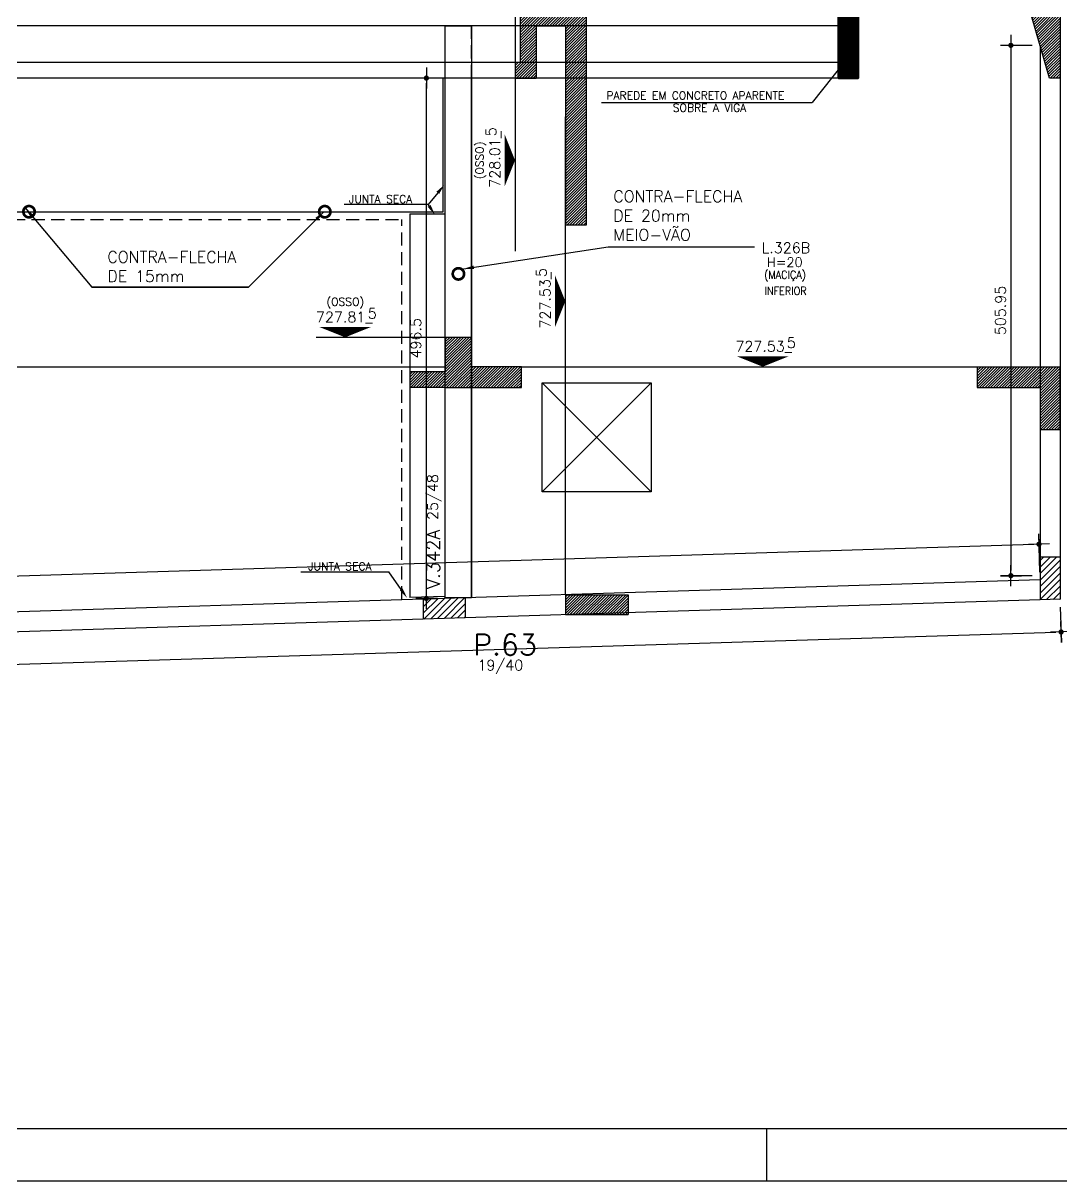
# Model space of a CAD drawing. Header units: inches. Extents: x 0 to 5940, y 0 to 4205.
# Drawn here: x 2928 to 3918, y 0 to 1105 of the extents above; entities that cross this region are included whole.
import ezdxf
from ezdxf.enums import TextEntityAlignment as Align

# ---------------------------------------------------------------- set-up
doc = ezdxf.new("R2010")
doc.units = ezdxf.units.IN
doc.header["$LTSCALE"] = 50
doc.header["$MEASUREMENT"] = 0
doc.linetypes.add('HIDDEN', pattern=[0.375, 0.25, -0.125])
doc.layers.get('0').update_dxf_attribs({"color": 1})
for name, color, linetype in [('CONTRA-FLECHA', 152, 'Continuous'), ('CORTE-FORMA', 1, 'Continuous'), ('COTA', 6, 'Continuous'), ('ESTRUTURA METALICA', 80, 'HIDDEN'), ('FO-HACHURA_PILAR-CONT', 252, 'Continuous'), ('FO-HACHURA_PILAR-MORRE', 252, 'Continuous'), ('FO-TEXTO-LAJES', 152, 'Continuous'), ('FO-TEXTO-VIGAS', 3, 'Continuous'), ('FOLHA', 7, 'Continuous'), ('NIVEL', 3, 'Continuous'), ('P-C', 1, 'Continuous'), ('P-M', 7, 'Continuous'), ('PAREDE', 191, 'Continuous'), ('TEXTO', 3, 'Continuous')]:
    doc.layers.add(name, color=color, linetype=linetype)
for name, color, linetype, lineweight in [('FO-Textos dos pilares', 3, 'Continuous', 20), ('FO-Vigas', 2, 'Continuous', 30), ('SEM LAJE', 8, 'Continuous', 30)]:
    doc.layers.add(name, color=color, linetype=linetype, lineweight=lineweight)
doc.styles.add('ROMANS', font='romans.shx')
doc.dimstyles.new('COTA_50', dxfattribs={"dimscale": 5, "dimtxt": 2, "dimasz": 1, "dimexe": 2, "dimexo": 1.5, "dimgap": 1, "dimtad": 1, "dimzin": 12, "dimdsep": 46, "dimtxsty": 'ROMANS', "dimblk1": 'COTA', "dimblk2": 'COTA', "dimsah": 1, "dimcen": -4, "dimdle": 1.5, "dimclrd": 6, "dimclre": 6, "dimclrt": 3, "dimadec": 0, "dimazin": 0, "dimtfac": 1, "dimtofl": 0, "dimtmove": 0, "dimatfit": 3, "dimldrblk": 'COTA', "dimfxl": 1, "dimtolj": 1, "dimtzin": 12, "dimarcsym": 0})
doc.dimstyles.new('NOTA', dxfattribs={"dimscale": 5, "dimtxt": 2, "dimasz": 2, "dimexe": 1.5, "dimexo": 2, "dimgap": 1, "dimtad": 1, "dimdec": 1, "dimzin": 12, "dimdsep": 46, "dimtxsty": 'ROMANS', "dimcen": 0.09, "dimclrd": 8, "dimclre": 8, "dimclrt": 3, "dimadec": 0, "dimazin": 0, "dimtfac": 1, "dimtdec": 1, "dimtofl": 0, "dimtmove": 0, "dimatfit": 3, "dimfxl": 1, "dimtolj": 1, "dimtzin": 12, "dimarcsym": 0})
pattern_1 = [(45, (-10928.0438, 9121.8574), (-3.0935922, 3.0935922), [])]

# ---------------------------------------------------------------- blocks, each defined once
blk = doc.blocks.new('COTA')
at = {"layer": 'COTA'}
for p, q in [((2, 0), (-2, 0)), ((0, -2), (0, 2))]:
    blk.add_line(p, q, dxfattribs=at)
at = {"layer": 'COTA', "const_width": 0.5}
blk.add_lwpolyline([(-0.25, 0, 1), (0.25, 0, 1)], format="xyb", close=True, dxfattribs=at)
blk = doc.blocks.new('*D417')
at = {"color": 6, "lineweight": -2, "transparency": 16777216}
for p, q in [((3917.7, 547.5), (3918.8, 513.7)), ((1592, 451.5), (3913.5, 523.5)), ((1586.3, 475.2), (1587.3, 441.4))]:
    blk.add_line(p, q, dxfattribs=at)
at = {"layer": 'Defpoints', "color": 0, "transparency": 16777216}
for p in [(3917.5, 555), (3918.5, 523.7), (1586, 482.7)]:
    blk.add_point(p, dxfattribs=at)
at = {"color": 6, "lineweight": -2, "transparency": 16777216, "xscale": 5, "yscale": 5, "zscale": 5}
for p, rotation in [((3918.5, 523.7), 1.776226677993121), ((1587, 451.4), 181.7762266779932)]:
    blk.add_blockref('COTA', p, dxfattribs=dict(at, rotation=rotation))
at = {"color": 3, "transparency": 16777216, "insert": (2752.4, 497.5), "char_height": 10, "attachment_point": 5, "rotation": 1.7762, "style": 'ROMANS'}
blk.add_mtext('\\A1;2332.59', dxfattribs=at)
blk = doc.blocks.new('*D418')
at = {"color": 6, "lineweight": -2, "transparency": 16777216}
for p, q in [((3898.3, 580.9), (3897.1, 617.4)), ((3892.4, 607.2), (1609, 535.8)), ((1604.8, 509.2), (1603.6, 545.6))]:
    blk.add_line(p, q, dxfattribs=at)
at = {"layer": 'Defpoints', "color": 0, "transparency": 16777216}
for p in [(3898.5, 573.4), (1604, 535.6), (1605, 501.7)]:
    blk.add_point(p, dxfattribs=at)
at = {"color": 6, "lineweight": -2, "transparency": 16777216, "xscale": 5, "yscale": 5, "zscale": 5}
for p, rotation in [((3897.4, 607.4), 1.791628074622853), ((1604, 535.6), 181.7916280746228)]:
    blk.add_blockref('COTA', p, dxfattribs=dict(at, rotation=rotation))
at = {"color": 3, "transparency": 16777216, "insert": (2750.4, 581.5), "char_height": 10, "attachment_point": 5, "rotation": 1.7916, "style": 'ROMANS'}
blk.add_mtext('\\A1;2294.59', dxfattribs=at)
blk = doc.blocks.new('*D459')
at = {"color": 6, "lineweight": -2, "transparency": 16777216}
for p, q in [((3323.5, 1052.2), (3302.9, 1052.2)), ((3312.9, 560.7), (3312.9, 1047.2)), ((3323.5, 555.7), (3302.9, 555.7))]:
    blk.add_line(p, q, dxfattribs=at)
at = {"layer": 'Defpoints', "color": 0, "transparency": 16777216}
for p in [(3312.9, 1052.2), (3331, 1052.2), (3331, 555.7)]:
    blk.add_point(p, dxfattribs=at)
at = {"color": 6, "lineweight": -2, "transparency": 16777216, "xscale": 5, "yscale": 5, "zscale": 5}
for p, rotation in [((3312.9, 1052.2), 90), ((3312.9, 555.7), 270)]:
    blk.add_blockref('COTA', p, dxfattribs=dict(at, rotation=rotation))
at = {"color": 3, "transparency": 16777216, "insert": (3302.9, 803.9), "char_height": 10, "attachment_point": 5, "rotation": 90, "style": 'ROMANS'}
blk.add_mtext('\\A1;496.5', dxfattribs=at)
blk = doc.blocks.new('*D476')
at = {"color": 6, "lineweight": -2, "transparency": 16777216}
for p, q in [((3891, 1083.4), (3860.6, 1083.4)), ((3870.6, 1078.4), (3870.6, 582.4)), ((3891, 577.4), (3860.6, 577.4))]:
    blk.add_line(p, q, dxfattribs=at)
at = {"layer": 'Defpoints', "color": 0, "transparency": 16777216}
for p in [(3898.5, 1083.4), (3870.6, 577.4), (3898.5, 577.4)]:
    blk.add_point(p, dxfattribs=at)
at = {"color": 6, "lineweight": -2, "transparency": 16777216, "xscale": 5, "yscale": 5, "zscale": 5}
for p, rotation in [((3870.6, 1083.4), 90), ((3870.6, 577.4), 270)]:
    blk.add_blockref('COTA', p, dxfattribs=dict(at, rotation=rotation))
at = {"color": 3, "transparency": 16777216, "insert": (3860.6, 830.4), "char_height": 10, "attachment_point": 5, "rotation": 90, "style": 'ROMANS'}
blk.add_mtext('\\A1;505.95', dxfattribs=at)
blk = doc.blocks.new('*D477')
at = {"color": 6, "lineweight": -2, "transparency": 16777216}
for p, q in [((3925, 1520), (3965.3, 1520)), ((3955.3, 549), (3955.3, 1515)), ((3925, 544), (3965.3, 544))]:
    blk.add_line(p, q, dxfattribs=at)
at = {"layer": 'Defpoints', "color": 0, "transparency": 16777216}
for p in [(3917.5, 1520), (3955.3, 1520), (3917.5, 544)]:
    blk.add_point(p, dxfattribs=at)
at = {"color": 6, "lineweight": -2, "transparency": 16777216, "xscale": 5, "yscale": 5, "zscale": 5}
for p, rotation in [((3955.3, 1520), 90), ((3955.3, 544), 270)]:
    blk.add_blockref('COTA', p, dxfattribs=dict(at, rotation=rotation))
at = {"color": 3, "transparency": 16777216, "insert": (3945.3, 1032), "char_height": 10, "attachment_point": 5, "rotation": 90, "style": 'ROMANS'}
blk.add_mtext('\\A1;976', dxfattribs=at)

msp = doc.modelspace()

# ---------------------------------------------------------------- hatches: boundary and pattern name
at = {"layer": 'CORTE-FORMA'}
h = msp.add_hatch(dxfattribs=at)
h.set_pattern_fill('ANSI31', color=70, scale=15)
h.paths.add_polyline_path([(3472.533, 1174.67), (3465.533, 1174.67), (3465.533, 912.172), (3445.533, 912.172), (3445.533, 1102.17), (3417.533, 1102.17), (3417.533, 1052.17), (3397.533, 1052.17), (3397.533, 1067.17), (3402.533, 1067.17), (3402.533, 1072.17), (3402.533, 1174.67), (3397.533, 1174.67), (3397.533, 1253.67), (3412.533, 1253.67), (3412.533, 1193.67), (3472.533, 1193.67)])
h = msp.add_hatch(dxfattribs=at)
h.set_pattern_fill('ANSI31', color=70, scale=15)
h.set_pattern_definition([(45, (6, 0), (-1.3258252, 1.3258252), [])])
h.paths.add_polyline_path([(3297.024, 771.802), (3297.024, 756.802), (3330.991, 756.802), (3403.513, 756.802), (3403.513, 776.802), (3355.991, 776.802), (3355.991, 804.802), (3330.991, 804.802), (3330.991, 771.802)])
h = msp.add_hatch(dxfattribs=at)
h.set_pattern_fill('ANSI31', color=70, scale=15)
h.paths.add_polyline_path([(3898.491, 756.802), (3898.491, 716.802), (3917.491, 716.802), (3917.491, 776.802), (3838.491, 776.802), (3838.491, 756.802)])
h = msp.add_hatch(dxfattribs=at)
h.set_pattern_fill('ANSI31', color=70, scale=15)
h.set_pattern_definition([(45, (-10700.8234, 9122.117), (-1.32582521, 1.32582521), [])])
h.paths.add_polyline_path([(3445.533, 559.254), (3505.533, 559.254), (3505.533, 540.254), (3445.533, 540.254)])
at = {"layer": 'COTA'}
h = msp.add_hatch(dxfattribs=at)
h.set_pattern_fill('ANSI31', color=256)
edge = h.paths.add_edge_path()
edge.add_line((3917.491, 1032.857), (3917.491, 1032.207))
at = {"layer": 'FO-HACHURA_PILAR-CONT'}
h = msp.add_hatch(dxfattribs=at)
h.set_pattern_fill('ANSI31', color=256, scale=15)
h.paths.add_polyline_path([(3885.491, 1273.762), (3885.491, 1128.392), (3907.491, 1052.207), (3917.491, 1052.207), (3917.491, 1342.207), (3907.491, 1342.207), (3885.491, 1304.318), (3885.491, 1288.762), (3898.491, 1288.762), (3898.491, 1273.762)])
at = {"layer": 'FO-HACHURA_PILAR-MORRE'}
h = msp.add_hatch(dxfattribs=at)
h.set_pattern_fill('ANSI31', color=256, scale=35)
h.set_pattern_definition(pattern_1)
h.paths.add_polyline_path([(3917.491, 595.008), (3898.491, 595.008), (3898.491, 554.414), (3917.491, 555.008)])
h = msp.add_hatch(dxfattribs=at)
h.set_pattern_fill('ANSI31', color=256, scale=35)
h.set_pattern_definition(pattern_1)
h.paths.add_polyline_path([(3309.991, 555.015), (3309.991, 536.005), (3349.991, 537.256), (3349.991, 556.266)])
at = {"layer": 'PAREDE', "linetype": 'Continuous', "lineweight": 50}
h = msp.add_hatch(dxfattribs=at)
h.set_pattern_fill('ANSI31', color=256, scale=15)
h.paths.add_polyline_path([(3706.024, 1174.67), (3706.024, 1052.17), (3725.024, 1052.17), (3725.024, 1174.67)])

# ---------------------------------------------------------------- linework, layer by layer
msp.add_lwpolyline([(3355.991, 556.266), (3330.991, 556.266), (3330.991, 1102.17), (3355.991, 1102.17)], close=True)
at = {"layer": 'CONTRA-FLECHA', "color": 90, "linetype": 'Continuous', "const_width": 2.56}
for points in [[(2929.996, 920.854, 1), (2937.632, 928.491, 1)], [(3212.17, 920.854, 1), (3219.807, 928.491, 1)]]:
    msp.add_lwpolyline(points, format="xyb", close=True, dxfattribs=at)
at = {"layer": 'CONTRA-FLECHA', "linetype": 'Continuous', "const_width": 2.56}
msp.add_lwpolyline([(3339.673, 861.545, 1), (3347.309, 869.182, 1)], format="xyb", close=True, dxfattribs=at)
at = {"layer": 'CORTE-FORMA', "color": 8}
for p, q in [((3397.533, 1174.67), (3397.533, 1067.17)), ((3397.533, 1052.17), (3397.533, 886.987)), ((3445.533, 559.254), (3445.533, 1015.156)), ((3330.991, 804.802), (3207.905, 804.802)), ((1605.024, 776.802), (3330.991, 776.802)), ((3403.513, 776.802), (3838.491, 776.802))]:
    msp.add_line(p, q, dxfattribs=at)
at = {"layer": 'CORTE-FORMA'}
for p, q in [((3402.533, 1174.67), (3402.533, 1067.17)), ((3465.533, 912.172), (3465.533, 1174.67)), ((3417.533, 1102.17), (3417.533, 1052.17)), ((3417.533, 1102.17), (3445.533, 1102.17)), ((3445.533, 1102.17), (3445.533, 912.172)), ((3397.533, 1067.17), (3397.533, 1052.17)), ((3402.533, 1067.17), (3397.533, 1067.17)), ((3397.533, 1052.17), (3417.533, 1052.17)), ((3445.533, 912.172), (3465.533, 912.172)), ((3355.991, 804.802), (3330.991, 804.802)), ((3330.991, 804.802), (3330.991, 771.802)), ((3355.991, 776.802), (3355.991, 804.802)), ((3403.513, 776.802), (3355.991, 776.802)), ((3838.491, 776.802), (3917.491, 776.802)), ((3917.491, 716.802), (3917.491, 776.802)), ((3330.991, 771.802), (3297.024, 771.802)), ((3297.024, 771.802), (3297.024, 756.802)), ((3330.991, 756.802), (3297.024, 756.802)), ((3330.991, 756.802), (3403.513, 756.802)), ((3838.491, 756.802), (3898.491, 756.802)), ((3898.491, 756.802), (3898.491, 716.802)), ((3898.491, 716.802), (3917.491, 716.802)), ((3445.533, 559.254), (3445.533, 540.254)), ((3445.533, 559.254), (3505.533, 559.254)), ((3505.533, 559.254), (3505.533, 540.254)), ((3445.533, 540.254), (3505.533, 540.254))]:
    msp.add_line(p, q, dxfattribs=at)
at = {"layer": 'CORTE-FORMA', "color": 70}
for p, q in [((3403.513, 756.802), (3403.513, 776.802)), ((3838.491, 776.802), (3838.491, 756.802))]:
    msp.add_line(p, q, dxfattribs=at)
at = {"layer": 'COTA', "color": 8}
for p, q in [((3710.459, 1065.942), (3681.1, 1028.825)), ((3479.89, 1028.825), (3681.1, 1028.825)), ((3323.776, 942.63), (3314.76, 931.456)), ((3314.76, 931.456), (3234.381, 931.456)), ((3316.415, 928.901), (3314.76, 931.456)), ((3193.011, 581.029), (3277.183, 581.029)), ((3288.825, 564.372), (3277.183, 581.029))]:
    msp.add_line(p, q, dxfattribs=at)
for points in [[(3711.767, 1064.908), (3716.663, 1073.785), (3709.152, 1066.976)], [(3325.074, 941.584), (3330.056, 950.413), (3322.479, 943.677)], [(3316.986, 931.085), (3321.024, 921.786), (3314.188, 929.273)], [(3290.191, 565.327), (3294.554, 556.176), (3287.459, 563.418)]]:
    msp.add_solid(points, dxfattribs=at)
at = {"layer": 'ESTRUTURA METALICA', "linetype": 'HIDDEN'}
for p in [(1605.024, 917.172), (1605.024, 917.172), (3289.454, 554.874)]:
    msp.add_line(p, (3289.454, 917.172), dxfattribs=at)
at = {"layer": 'FO-Vigas'}
for p, q in [((3725.024, 1052.17), (3725.024, 1174.67)), ((3706.024, 1102.17), (1585.024, 1102.17)), ((3898.491, 1083.374), (3898.491, 595.008)), ((3706.024, 1067.17), (1585.024, 1067.17)), ((3725.024, 1052.17), (1566.024, 1052.17)), ((3328.991, 924.672), (3328.991, 1052.17)), ((3330.991, 555.671), (3330.991, 1052.17)), ((3355.991, 556.266), (3355.991, 1052.17)), ((3917.491, 1052.207), (3917.491, 595.008)), ((3898.491, 1032.857), (3898.491, 1032.207)), ((3917.491, 1032.857), (3917.491, 1032.207)), ((1607.024, 924.672), (3328.991, 924.672)), ((3297.024, 922.672), (3297.024, 556.61)), ((3297.024, 922.672), (3330.991, 922.672)), ((3423.494, 761.467), (3527.494, 761.467)), ((3423.494, 657.467), (3423.494, 761.467)), ((3527.494, 761.467), (3527.494, 657.467)), ((3527.494, 657.467), (3423.494, 657.467)), ((3898.491, 573.423), (3349.991, 556.266)), ((3309.991, 555.015), (2771.758, 538.179)), ((3330.991, 557.672), (3297.024, 556.61)), ((3898.491, 554.414), (3349.991, 537.256)), ((3309.991, 536.005), (2771.758, 519.169))]:
    msp.add_line(p, q, dxfattribs=at)
at = {"layer": 'FO-Vigas', "linetype": 'HIDDEN'}
for p, q in [((3330.991, 1052.17), (3330.991, 1102.17)), ((3355.991, 1052.17), (3355.991, 1102.17))]:
    msp.add_line(p, q, dxfattribs=at)
at = {"layer": 'FOLHA', "color": 1}
msp.add_line((125, 50), (5895, 50), dxfattribs=at)
at = {"layer": 'FOLHA'}
msp.add_line((3637.576, 0), (3637.576, 50), dxfattribs=at)
msp.add_lwpolyline([(0, 4205), (0, 0), (5940, 0), (5940, 4205)], close=True, dxfattribs=at)
at = {"layer": 'NIVEL', "color": 1}
for points in [[(3397.533, 973.659, 0, 50, 0), (3387.533, 973.659, 50, 50, 0)], [(3445.533, 839.253, 0, 50, 0), (3435.533, 839.253, 50, 50, 0)], [(3235.441, 804.802, 0, 50, 0), (3235.441, 814.802, 50, 50, 0)], [(3633.829, 776.802, 0, 50, 0), (3633.829, 786.802, 50, 50, 0)]]:
    msp.add_lwpolyline(points, format="xyseb", dxfattribs=at)
at = {"layer": 'P-C'}
for p, q in [((3917.491, 1342.207), (3917.491, 1052.207)), ((3907.491, 1052.207), (3885.491, 1128.392)), ((3917.491, 1052.207), (3907.491, 1052.207))]:
    msp.add_line(p, q, dxfattribs=at)
at = {"layer": 'P-M'}
for p, q in [((3898.491, 595.008), (3898.491, 554.414)), ((3917.491, 595.008), (3898.491, 595.008)), ((3917.491, 595.008), (3917.491, 555.008)), ((3349.991, 556.266), (3309.991, 555.015)), ((3309.991, 555.015), (3309.991, 536.005)), ((3349.991, 556.266), (3349.991, 537.256)), ((3917.491, 555.008), (3898.491, 554.414)), ((3349.991, 537.256), (3309.991, 536.005))]:
    msp.add_line(p, q, dxfattribs=at)
at = {"layer": 'PAREDE', "linetype": 'Continuous', "lineweight": 50}
msp.add_lwpolyline([(3706.024, 1174.67), (3725.024, 1174.67), (3725.024, 1052.17), (3706.024, 1052.17)], close=True, dxfattribs=at)
at = {"layer": 'SEM LAJE'}
for p, q in [((3423.494, 761.467), (3527.494, 657.467)), ((3527.494, 761.467), (3423.494, 657.467))]:
    msp.add_line(p, q, dxfattribs=at)

# ---------------------------------------------------------------- texts
at = {"layer": 'CONTRA-FLECHA', "insert": (3491.26, 920.915), "char_height": 11, "attachment_point": 4, "style": 'ROMANS'}
msp.add_mtext('{\\Fromans.shx;CONTRA-FLECHA\\PDE 20mm\\PMEIO-VÃO}', dxfattribs=at)
at = {"layer": 'CONTRA-FLECHA', "color": 90, "insert": (3008.627, 872.344), "char_height": 11, "attachment_point": 4, "style": 'ROMANS'}
msp.add_mtext('{\\Fromans.shx;CONTRA-FLECHA\\PDE 15mm}', dxfattribs=at)
at = {"layer": 'FO-TEXTO-LAJES', "style": 'ROMANS'}
msp.add_text('L.326B', height=10, dxfattribs=at).set_placement((3632.796, 885.168))
at = {"layer": 'FO-TEXTO-LAJES', "color": 3, "style": 'ROMANS'}
msp.add_text('H=20', height=9, dxfattribs=at).set_placement((3637.923, 871.957))
at = {"layer": 'FO-TEXTO-LAJES', "color": 4, "style": 'ROMANS', "width": 0.9}
for s, p in [('(MACIÇA)', (3635.178, 860.74)), ('INFERIOR', (3635.515, 845.386))]:
    msp.add_text(s, height=7.5, dxfattribs=at).set_placement(p)
at = {"layer": 'FO-TEXTO-VIGAS', "style": 'ROMANS'}
for s, p in [('PAREDE EM CONCRETO APARENTE', (3484.731, 1031.779)), ('SOBRE A VIGA', (3548.071, 1020.06))]:
    msp.add_text(s, height=7.5, dxfattribs=at).set_placement(p)
msp.add_text('25/48', height=10, rotation=90, dxfattribs=at).set_placement((3323.882, 630.541))
at = {"layer": 'FO-TEXTO-VIGAS', "color": 1, "style": 'ROMANS'}
msp.add_text('V.342A', height=12.5, rotation=90, dxfattribs=at).set_placement((3325.715, 564.733))
at = {"layer": 'FO-Textos dos pilares', "color": 1, "style": 'ROMANS'}
msp.add_text('P.63', height=20, dxfattribs=at).set_placement((3357.487, 501.705))
at = {"layer": 'FO-Textos dos pilares', "color": 3, "style": 'ROMANS'}
msp.add_text('19/40', height=10, dxfattribs=at).set_placement((3361.604, 487.012))
at = {"layer": 'NIVEL', "color": 3, "style": 'ROMANS'}
for s, p in [('5', (3379.639, 1000.953)), ('728.01_', (3383.18, 974.547)), ('5', (3427.639, 866.547)), ('727.53_', (3431.18, 840.141))]:
    msp.add_text(s, height=10, rotation=90, dxfattribs=at).set_placement(p, align=Align.CENTER)
at = {"layer": 'NIVEL', "color": 4, "style": 'ROMANS'}
msp.add_text('(OSSO)', height=7.5, rotation=90, dxfattribs=at).set_placement((3367.376, 973.555), align=Align.CENTER)
msp.add_text('(OSSO)', height=7.5, dxfattribs=at).set_placement((3235.545, 834.96), align=Align.CENTER)
at = {"layer": 'NIVEL', "color": 3, "style": 'ROMANS'}
for s, p in [('727.81_', (3234.553, 819.156)), ('5', (3261.278, 822.696)), ('727.53_', (3634.717, 791.156)), ('5', (3661.123, 794.696))]:
    msp.add_text(s, height=10, dxfattribs=at).set_placement(p, align=Align.CENTER)
at = {"layer": 'TEXTO', "color": 4, "style": 'ROMANS'}
for p in [(3239.038, 932.917), (3200.183, 582.491)]:
    msp.add_text('JUNTA SECA', height=7.5, dxfattribs=at).set_placement(p)

# ---------------------------------------------------------------- dimensions: what is measured, and where the dimension line sits
for base, p1, p2, picture, middle in [((3955.265, 1520.008), (3917.491, 544.008), (3917.491, 1520.008), '*D477', (3945.265, 1032.008)), ((3870.643, 577.423), (3898.491, 1083.374), (3898.491, 577.423), '*D476', (3860.643, 830.398)), ((3312.924, 1052.17), (3330.991, 555.671), (3330.991, 1052.17), '*D459', (3302.924, 803.921))]:
    dim = msp.add_linear_dim(base=base, p1=p1, p2=p2, angle=90, dimstyle='COTA_50')
    dim.commit()
    dim.dimension.update_dxf_attribs({"geometry": picture, "text_midpoint": middle})
for p1, p2, distance, picture, middle in [((3898.491, 573.423), (1605.024, 501.683), -33.977, '*D418', (2750.383, 581.509)), ((1586.024, 482.707), (3917.491, 555.008), -31.367, '*D417', (2752.42, 497.501))]:
    dim = msp.add_aligned_dim(p1=p1, p2=p2, distance=distance, dimstyle='COTA_50')
    dim.commit()
    dim.dimension.update_dxf_attribs({"geometry": picture, "text_midpoint": middle})

# ---------------------------------------------------------------- leaders
at = {"layer": 'CONTRA-FLECHA', "color": 8, "annotation_type": 0, "has_hookline": 1, "hookline_direction": 0, "text_width": 134.619}
for points in [[(2929.996, 928.491), (2993.627, 852.677), (3003.627, 852.677)], [(3348.264, 870.137), (3486.26, 891.034)]]:
    msp.add_leader(points, dimstyle='NOTA', dxfattribs=at)
at = {"layer": 'CONTRA-FLECHA', "color": 8, "annotation_type": 0, "has_hookline": 1, "hookline_direction": 0, "text_width": 134.619, "horizontal_direction": (-1, 0, 0)}
msp.add_leader([(3215.158, 924.672), (3143.246, 852.677), (3133.246, 852.677)], dimstyle='NOTA', dxfattribs=at)

doc.saveas('drawing.dxf')
